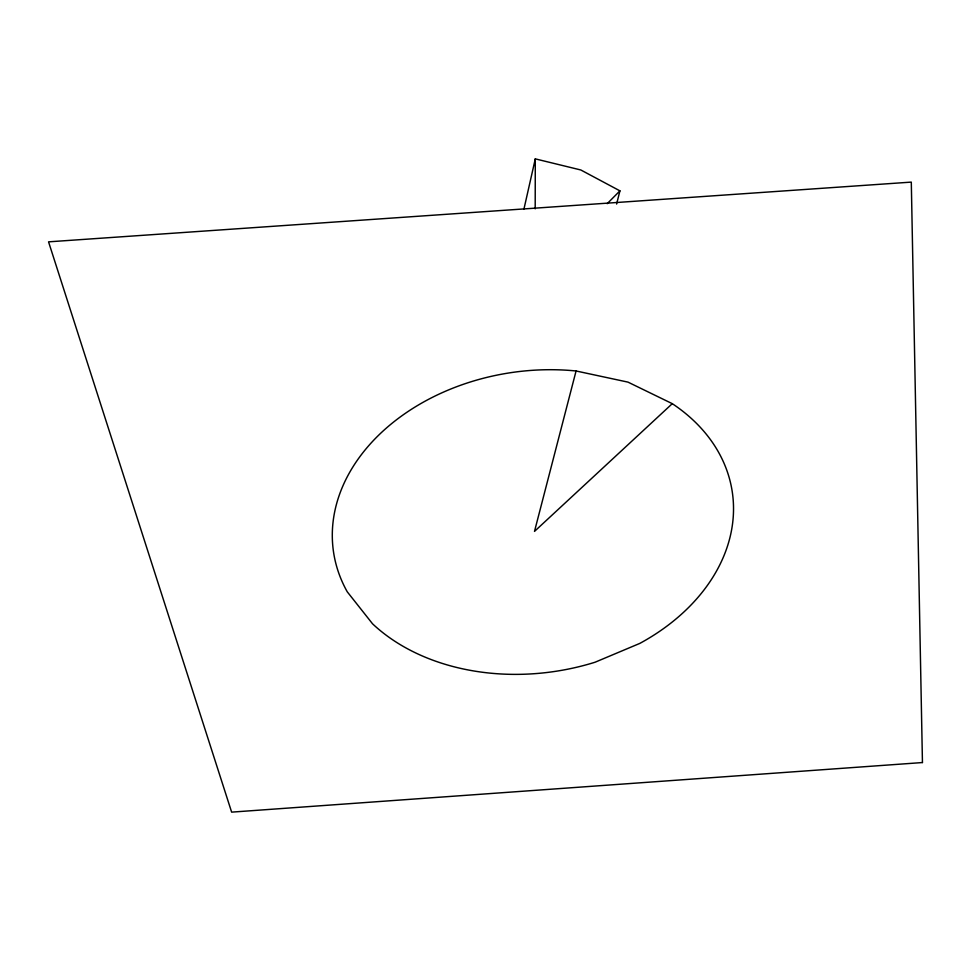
<?xml version="1.0" encoding="UTF-8"?>
<svg xmlns="http://www.w3.org/2000/svg" width="971" height="971" viewBox="0 0 971 971"><rect width="100%" height="100%" fill="white"/><g stroke="black" fill="none" stroke-linecap="round" stroke-linejoin="round"><path stroke-width="1.46" d="M535.191 208.838L535.288 158.868L580.804 169.974L619.923 190.85L616.609 204.056M523.964 208.983L535.288 158.868M576.07 370.983L534.499 531.392L672.284 403.669L627.982 382.125L576.07 370.983A201.64 151.003 -8.7 0 0 379.406 434.462A201.64 151.003 -8.7 0 0 347.242 591.788L372.548 623.807A201.64 151.003 -8.7 0 0 595.102 662.21L639.804 643.409A201.64 151.003 -8.7 0 0 672.284 403.669M607.178 203.692L619.923 190.85M922.45 762.551L231.632 812.132L48.55 241.84L911.296 182.111L922.45 762.551"/></g></svg>
